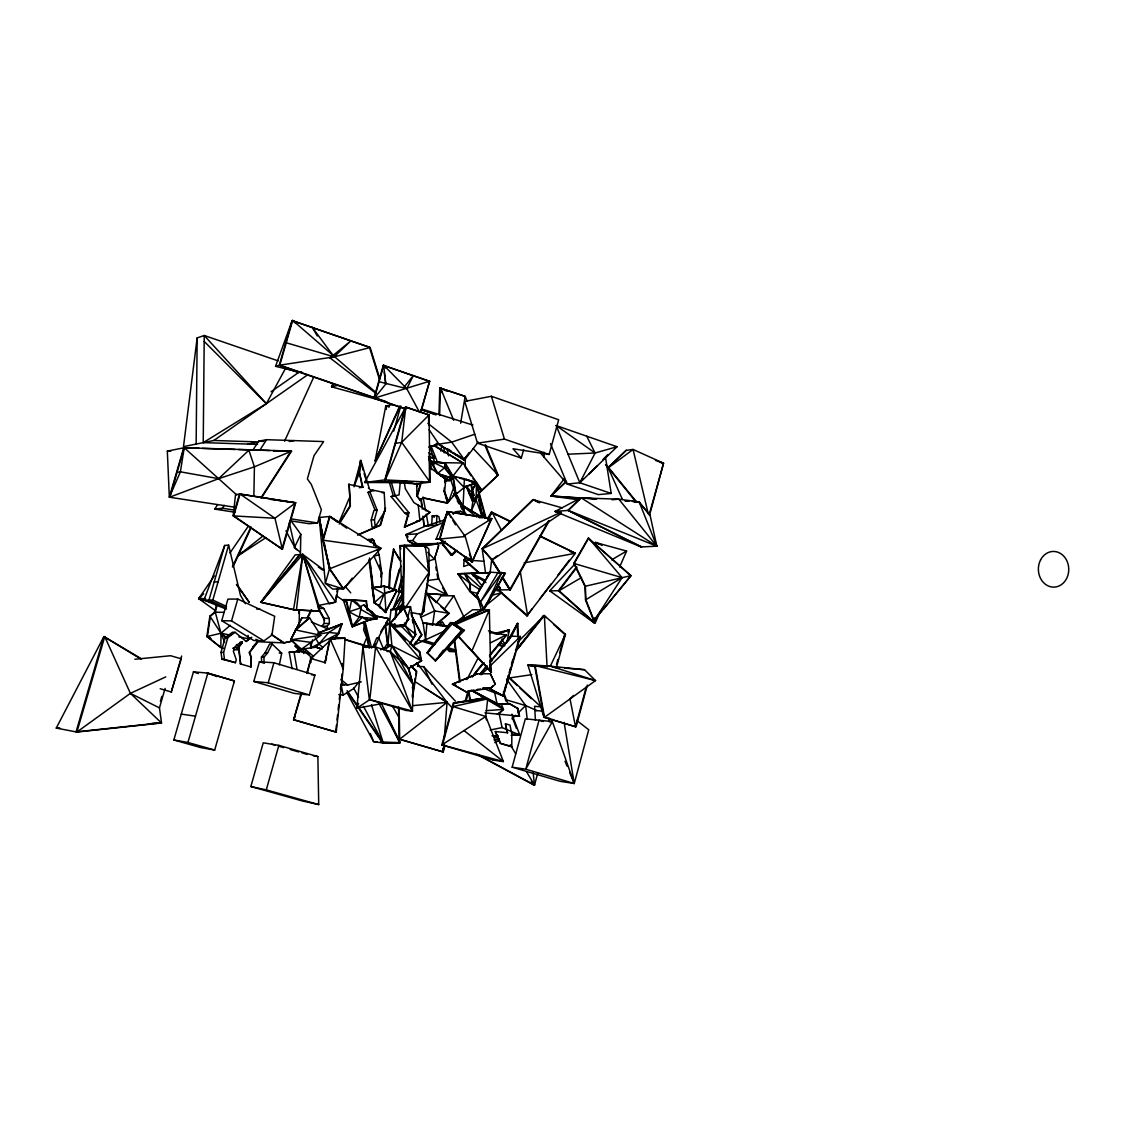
<?xml version="1.0" encoding="UTF-8"?>
<svg xmlns="http://www.w3.org/2000/svg" width="1125" height="1125" viewBox="0 0 1125 1125"><rect width="100%" height="100%" fill="white"/><g stroke="black" fill="none" stroke-linecap="round" stroke-linejoin="round"><path stroke-width="1.5" d="M507.867 732.741L495.309 731.559L500.091 743.33L511.777 746.705L511.819 734.245L510.005 725.062L505.434 723.797L507.263 732.67L505.434 723.797M535.416 720.239L534.628 706.289L541.533 706.922M549.239 721.673L549.253 718.383M196.144 444.066L197.156 337.908L204.244 335.503L278.184 360.886M203.231 442.631L204.244 335.503L266.358 403.706L203.231 442.631L257.541 444.375M216.956 605.363L215.269 612.169L220.992 633.22L220.852 647.494L223.58 648.309M252.534 647.241L258.258 640.688L249.117 652.542L250.889 657.112L250.748 667.013L251.367 657.141L249.595 652.57L258.736 640.716L255.938 639.323M402.806 607.289L403.903 545.456L425.123 545.583L428.892 549.056L429.117 572.372L423.745 611.494L421.313 614.573L423.745 611.494L424.139 603.014M403.369 607.289L404.466 545.428L425.123 545.583L429.117 572.372L421.875 614.587L411.187 612.478M253.856 496.28L254.419 466.819L248.78 449.873M298.688 613.28L298.758 609.764M299.152 623.812L299.405 609.778M300.389 555.37L300.825 534.347L290.827 520.453M476.114 499.275L476.48 483.019L466.383 479.433L476.48 483.019L485.817 517.289M405.562 710.367L412.439 711.112L413.198 684.802L408.783 668.714L391.908 645.722L389.812 623.489L403.819 607.781L408.783 619.073L404.367 624.825L397.055 625.683L402.159 625.036M439.003 413.93L439.763 387.928L465.159 396.38L467.17 401.203M439.608 415.547L440.423 387.787L453.684 420.272M463.275 511.495L463.416 506.278M459.169 477.984L476.381 482.737L466.045 486.253L472.458 501.258L478.392 494.761L482.583 517.5L463.078 505.688L464.414 478.716L452.658 476.044L455.569 494.269L462.6 505.73L476.508 516.881M463.837 511.439L463.978 506.222M465.145 466.228L465.398 457.523M380.798 577.041L380.967 573.595L381.797 573.567L381.164 587.348M388.913 587.348L389.63 571.95L393.441 549.253L400.936 561.192M389.461 589.05L390.248 571.922L394.073 549.211M431.719 524.756L432.197 515.981L436.936 515.573L438.989 516.811L439.945 522M436.472 524.391L436.936 515.573M301.106 693.281L293.625 719.775L336.248 732.122L343.252 668.7L345.08 638.212L332.986 637.762L329.653 639.056L324.97 662.723L330.216 639.084L337.922 637.945M443.869 743.414L443.208 751.964L399.122 739.111L398.545 706.908M444.277 738.281L447.061 702.352L417.009 662.991M448.734 626.119L426.909 623.25L425.573 639.773L423.084 623.166L419.78 613.87M382.542 703.505L356.822 708.244L362.953 646.509L375.581 647.086L390.262 651.586L413.198 684.802L391.908 645.722L387.956 644.513L389.812 623.489L385.875 623.405L385.13 626.048L387.464 644.498L391.908 645.722L421.552 660.741L408.277 668.672L413.198 684.802L412.298 687.994M429.694 467.437L445.795 479.194L444.698 490.852L447.623 503.002L423.267 497.812L419.85 500.105L416.897 495.97L416.784 483.342M447.623 503.002L444.08 490.922L444.389 487.589M444.867 482.597L445.795 479.194M359.353 487.673L362.967 487.238L359.634 473.569L360.9 460.434L354.192 485.128M400.317 481.584L399.052 494.944L391.134 496.575L404.691 513.098L408.769 516.023M299.686 554.597L260.775 602.325L302.808 554.428L318.712 605.475L319.458 611.255L293.498 609.722L260.775 602.325L295.242 554.836L302.808 554.428L296.466 609.891M369.816 699.609L375.581 647.086L412.439 711.112L369.816 699.609L356.822 708.244L358.594 703.336M442.983 748.505L442.603 751.88L444.445 745.228M486.394 719.803L485.775 716.442L487.702 698.85L481.852 698.33L453.375 703.097L441.83 744.961L493.762 760.162M335.672 732.052L336.431 725.203M337.008 720.056L337.57 714.923M338.133 709.777L338.709 704.644M339.272 699.497L339.834 694.364M340.411 689.217L340.973 684.084M341.353 680.653L342.113 673.805M364.57 622.069L363.656 630.112L366.792 637.566L363.516 645.356M389.433 623.545L391.022 609.595L404.761 606.642L410.513 606.656L415.8 634.486L410.091 643.964M394.411 623.967L394.045 627.159L405.45 626.119L415.8 634.486L409.823 643.275M394.959 619.186L396.042 609.623L409.837 606.656M395.072 623.981L394.706 627.173L395.972 630.183M395.803 617.597L396.703 609.623L410.513 606.656L407.981 616.388M385.27 479.841L401.709 442.35L405.788 406.969L429.033 414.942L430.059 482.189L415.505 483.919L400.655 482.667L364.598 482.47L405.788 406.969L385.27 479.841L364.598 482.47L405.211 480.966L415.505 483.919M490.008 573.3L491.667 559.913L482.161 548.578L532.927 499.627L562.247 507.867M197.156 337.908L183.487 446.639L213.82 440.48L258.694 441.942L247.584 444.066M432.534 625.289L434.644 610.903L426.98 593.255L449.128 613.35L436.008 624.994M211.402 639.084L206.888 636.413L220.852 647.494L206.888 636.413L209.869 616.148L214.72 612.169L216.394 605.363M236.756 494.986L184.219 447.722L180.394 471.825L169.327 497.194L167.33 451.125L184.219 447.722L291.544 451.097L261.183 498.333M323.873 570.052L302.808 554.428L293.498 609.722M446.625 515.011L447.539 511.636L491.738 518.695L472.064 561.938L439.538 539.016L447.159 511.678L491.738 518.695L464.091 535.767M472.936 501.216L471.431 510.736L478.392 494.761L472.936 501.216L466.537 486.197M440.859 451.167L441.717 445.978M412.228 696.066L414.141 684.591M414.675 681.314L415.223 678.038M415.772 674.761L416.306 671.484L411.469 666.717M412.439 697.753L416.784 671.527L410.737 665.564M460.659 423.211L465.159 396.38L439.763 387.928L447.23 391.261M456.539 477.619L453.403 476.775L444.431 467.817L431.1 461.25L437.808 473.344L444.431 467.817L445.233 463.05L430.509 461.334L437.217 473.428L449.916 477.408M446.962 514.983L447.539 511.636L465.244 536.498L472.458 561.923L439.931 539.002L436.064 539.241L447.539 511.636L451.097 517.528M335.77 598.641L336.375 595.223M336.98 591.792L337.584 588.375M338.119 588.361L335.7 602.072L318.192 605.475L318.938 611.255M371.784 619.13L352.589 626.667L346.303 599.639L343.195 599.653L352.097 626.653L359.283 617.175L361.041 607.739L357.258 603.056L351.633 599.962L349.158 611.902L359.283 617.175L377.03 618.652L377.241 616.992L363.797 604.927L359.395 607.022M399.572 407.461L375.089 460.997L385.791 405.956L392.611 404.578M279.366 664.889L281.7 653.147L272.166 644.048L269.677 643.936L265.05 652.852L261.436 657.07L261.605 662.245M350.381 503.002L349.72 506.25L339.525 522.577M507.108 641.138L509.414 629.93L494.662 633.319M317.812 633.066L342.127 623.784L338.752 633.502L310.683 647.972L312.497 639.83M401.175 626.034L413.367 638.522L405.45 626.119L407.137 619.636M649.477 515.503L663.553 463.219L633.08 449.466L625.936 450.366L608.119 467.663L622.42 499.402M596.489 618.145L594.478 623.123L549.731 590.836L574.875 564.075M587.334 685.153L576.07 726.848L543.966 717.23L534.6 665.55L546.834 665.817L527.962 665.184L543.966 717.23L575.508 726.792L586.308 686.784M649.87 512.17L663.553 463.219L655.495 460.406M512.156 767.194L525.333 718.819L552.347 721.603L574.256 783.492L560.18 781.327L512.156 767.194L525.755 769.205L574.256 783.492L588.727 729.759L576.619 720.323M556.495 664.523L557.859 659.489M559.688 652.781L564.694 634.331L553.542 624.375M556.327 667.913L565.439 634.359L544.359 615.53L518.245 641.644M537.708 773.283L534.516 785.067L533.686 784.927L476.733 754.256M521.297 458.1L513 448.762L549.155 454.458L558.675 419.766L491.386 396.281L464.723 401.4L477.506 443.166L521.297 458.1L523.631 449.634M506.011 684.211L502.833 695.812L483.131 688.387M506.911 680.906L508.275 675.928M509.189 672.609L510.539 667.645M511.453 664.327L512.817 659.362M515.123 652.753L503.325 695.855L488.644 688.331L482.92 687.881M516.038 649.434L518.302 641.152M497.334 714.052L498.755 713.334M445.05 745.312L443.208 751.964L399.122 739.111M465.145 701.255L467.944 691.102M466.158 700.763L468.928 690.694M420.511 483.103L416.897 495.97L420.455 500.048M417.502 495.9L421.566 481.416M394.158 587.714L399.291 569.377M394.327 589.373L400.852 566.016M386.367 623.419L385.636 626.062L387.956 644.513M401.442 591.806L398.025 591.553L402.244 576.464M402.145 579.797L398.869 591.553L398.025 591.553M391.908 645.722L390.262 651.586L412.439 711.112M447.539 511.636L439.931 539.002L465.244 536.498M393.75 431.086L400.753 406.069M371.208 519.975L373.88 510.497L377.114 510.173L369.998 492.131L372.656 490.036L384.188 492.497L385.214 510.764L375.216 526.88L371.981 527.133L371.208 519.975L374.442 519.694L377.114 510.173M360.014 533.883L380.011 525.234L385.509 507.952L380.658 525.178L357.567 535.163M420.455 412.383L429.623 381.22L420.891 412.312M404.212 481.866L405.309 488.686L413.902 502.594L429.919 512.227L419.878 520.552L404.409 527.077L408.417 512.761M404.958 527.034L408.966 512.719L395.353 496.111L391.022 481.444M345.305 586.209L343.139 588.895L329.47 568.884L322.791 540.155L329.498 516.487L337.908 522.352M352.252 578.152L343.589 588.895L329.92 568.87L323.241 540.112L329.948 516.445L381.023 548.311L343.589 588.895L332.648 589.064L325.392 583.341L319.134 517.472L329.948 516.445L338.358 522.309M419.625 412.453L406.772 388.659L383.709 365.245L374.4 398.166L375.244 397.828L373.978 398.264L383.302 365.344L429.623 381.22L373.978 398.264L404.072 408.572M250.847 786.53L266.273 789.877L278.859 745.369L317.869 756.577L318.727 804.586L302.484 801L250.847 786.53L263.25 742.823L278.859 745.369M324.309 543.178L329.47 568.884L325.392 583.341L343.139 588.895M306.731 673.411L310.936 658.505L332.986 637.762M295.144 716.625L293.625 719.775L301.669 693.337M307.28 673.453L310.936 658.505L325.533 662.766M309.305 694.955L314.93 675.028L273.909 662.752L259.411 661.767L253.8 681.455L294.286 693.422L309.305 694.955L268.214 682.791L253.8 681.455M268.214 682.791L273.909 662.752M290.25 520.791L309.22 523.73L317.573 522.984L321.356 509.653L311.302 484.397L307.364 478.941L314.002 455.681L323.648 441.577L266.569 439.692L258.623 441.211L252.9 450.07M221.723 620.691L227.925 599.105L237.797 599.062L274.683 616.289L271.941 635.034L263.869 640.927L253.73 640.491L221.723 620.691L231.539 620.887L263.869 640.927M207.844 673.102L193.444 671.85L173.841 739.969L187.931 742.472L207.844 673.102L234.436 680.948M241.917 642.586L238.388 646.973L240.609 663.891L238.866 647.002L242.395 642.614L238.598 643.739L234.506 647.283L233.367 651.305L236.278 659.742L235.448 662.667L221.963 659.236L221.02 652.317L225.281 637.467L232.523 632.222L235.097 632.306L246.178 641.475L251.733 637.242M231.539 620.887L237.797 599.062M235.448 662.667L224.508 659.419L223.566 652.472L227.841 637.58L235.097 632.306M173.841 739.969L200.166 747.436L214.678 750.08L233.986 682.509L233.944 680.808L207.295 673.059L217.097 676.589M160.411 701.283L161.817 696.431M140.527 658.294L103.894 636.567L56.25 728.086L76.88 732.052L161.536 722.995L159.469 707.892L165.094 688.43M171.745 690.356L181.645 656.03M171.253 692.03L181.266 658.8L170.564 655.72L134.902 659.264M245.377 603.731L240.398 595.125L228.628 545.161L224.705 545.442L208.969 600.075L226.448 608.203M376.397 392.892L292.669 320.414L279.788 365.161L275.569 366.328L292.148 320.583L370.153 347.512L379.842 378.83M224.705 545.442L203.92 600.103L212.822 600.061L228.628 545.161M184.219 447.722L169.847 497.123L218.63 478.673L254.419 466.819L291.544 451.097L273.53 451.181M233.944 680.808L233.986 682.509M437.231 542.869L438.623 545.709L434.391 559.209L427.444 561.347M324.97 662.723L326.573 657.731M297.253 651.502L298.336 648.239M336.206 635.991L338.203 633.488L341.578 623.77M453.769 487.434L448.594 501.708L445.978 497.039M354.009 486.773L359.002 473.653L360.267 460.533L363.15 470.236M402.244 595.111L392.78 609.637L399.628 591.989M332.845 383.639L331.537 386.803L386.409 402.019L279.267 365.302L292.148 320.583L370.153 347.512L330.047 357.933L375.877 393.328M372.755 647.367L376.72 637.931L378.872 638.002L383.85 649.828M374.906 647.466L378.872 638.002M339.033 522.309L349.284 498.094M453.473 623.672L489.347 609.877L471.909 650.939L490.711 671.302L489.347 609.877L472.556 609.778L453.572 623.925M595.083 617.513L593.705 620.705L631.027 575.62L588.263 538.144L573.806 563.414L584.972 586.322L585.52 599.92L593.705 620.705L601.889 610.692M600.033 611.93L595.139 623.138L559.069 590.723L549.731 590.836M619.608 567.084L626.597 551.067L595.237 542.405L598.331 543.938M297.056 549.83L294.3 547.762L300.825 534.347M468.534 558.084L472.064 561.938L491.33 518.723M375.089 460.997L399.741 405.998M519.005 639.577L520.411 636.455L511.073 636.173L489.952 661.88M284.569 441.197L313.819 376.889M301.908 617.836L290.714 639.788L295.833 629.888L309.628 617.962L320.752 635.302L301.233 649.364L290.714 639.788L301.908 617.836L309.628 617.962M232.411 566.873L250.72 527.316M233.072 566.761L251.353 527.217M370.266 542.236L371.672 539.283L373.739 540.38L376.13 546.736M371.095 542.18L372.502 539.227L373.739 540.38L374.906 545.175M550.378 666.028L565.439 634.359L564.694 634.331M508.022 632.812L509.414 629.93L498.164 633.839L494.578 633.741M506.208 643.317L517.781 623.391L511.58 636.188L490.444 661.908M385.453 612.464L396.323 591.595L395.916 589.809L384.244 586.125L372.192 587.756L374.133 602.873L379.209 606.178L385.453 612.464L396.323 591.595M307.294 617.484L311.105 609.834M307.927 617.498L311.738 609.834M402.413 597.417L396.211 609.666L403.819 602.677M488.067 518.484L491.991 512.227L510.637 521.409M605.461 457.073L611.198 493.439L579.839 482.766L556.172 425.559L617.034 446.738L595.083 452.995L579.839 482.766L567.225 484.059L540.745 453.333M264.08 662.414L263.911 657.225L267.539 652.992L272.166 644.048M466.889 679.584L478.125 657.998M373.584 646.748L375.188 643.781M378.366 637.861L388.73 618.623L373.289 615.431M285.314 368.747L266.358 403.706L204.187 341.409M552.347 721.603L525.755 769.205L539.058 720.239L543.417 721.547M502.777 578.32L509.752 589.767L548.62 520.847M499.57 589.894L510.37 589.767L549.267 520.791M465.778 556.945L464.091 559.927L463.697 566.522L470.278 564.173M487.828 518.245L491.217 512.297L509.85 521.466M466.552 556.917L464.091 559.927L478.477 572.723M487.758 519.68L491.991 512.227L501.525 530.438M471.952 490.894L476.48 483.019L471.853 489.67M508.472 640.73L517.275 623.377L517.612 634.669M487.195 602.93L485.297 605.602L488.377 601.214M504.113 574.734L483.652 609.286L476.409 594.773L490.43 572.119L476.859 594.773L484.102 609.286L481.106 609.272L476.859 594.773M392.78 609.637L402.37 593.677M380.742 631.786L384.342 625.852M386.142 622.87L388.73 618.623L375.961 616.134M465.778 457.031L463.95 459.956L438.328 444.206L428.85 447.061M469.083 452.559L463.95 459.956L454.008 453.094M339.216 524.011L350.339 506.18L349.116 484.284L350.339 506.18M486.605 577.491L489.966 572.133L505.448 573.244L484.102 609.286L501.82 572.569L504.984 573.258M261.548 496.927L290.939 451.195L273.375 450.647M217.603 504.689L214.748 509.105L235.322 512.297M221.752 509.316L214.748 509.105L222.328 508.219L224.213 505.308M259.988 449.902L266.569 439.692M416.503 486.52L418.289 483.778M501.159 579.023L504.028 574.692M444.952 519.891L425.728 525.952L405.816 534.628L408.234 540.788L412.734 540.506L417.22 533.841L443.489 522.38M406.181 606.459L429.117 572.372L428.034 566.016M414.9 644.288L421.833 634.809L412.481 617.273L420.581 633.333M421.833 634.809L413.972 645.652M383.808 648.83L386.747 644.498L389.25 644.597L386.297 648.942M215.494 610.692L198.689 598.655L214.327 575.831M229.95 553.008L248.512 525.909M582.722 478.673L579.839 482.766L617.034 446.738L615.291 446.962M443.981 609.623L453.839 595.758L464.077 617.358M436.205 602.705L441.084 595.856L453.839 595.758M334.702 639.113L338.752 633.502L328.908 632.433L318.698 634.106M424.941 547.509L427.655 543.783M434.517 446.034L436.556 443.334M414.155 644.259L416.194 641.559M419.273 637.509L421.327 634.795M576.309 567.253L558.436 590.737L594.478 623.123M576.956 567.239L559.069 590.723L581.583 577.505M500.695 592.523L526.837 615.811L532.139 608.864M539.564 599.147L551.222 583.861M557.578 575.536L569.236 560.25M408.783 619.073L404.367 624.825M452.855 476.17L463.022 462.994L434.067 445.205M478.294 442.069L464.527 459.886L438.891 444.122L429.117 429.708M450.9 622.645L427.036 652.823L450.422 622.631L453.122 622.688L464.386 630.38L435.558 660.825L427.036 652.823L429.82 650.869M579.459 499.922L550.884 496.055L564.441 478.547M546.103 617.737L543.628 615.53L518.456 647.859L515.784 649.969M358.65 682.27L353.784 688.514L343.223 695.067L338.794 694.631M437.161 658.139L435.08 660.797L460.8 631.308M439.242 655.481L443.405 650.166M404.156 387.098L413.339 375.553L406.772 388.659L379.055 381.698M334.758 638.522L338.203 633.488M515.475 650.672L543.628 615.53M516.291 650.573L544.359 615.53L547.102 667.195M385.762 367.959L383.709 365.245L385.777 384.019L374.4 398.166L406.097 409.036M300.192 554.569L261.267 602.325L294.005 609.722L319.458 611.255L302.808 554.428L335.7 602.072L329.245 603.9L302.808 554.428M584.972 586.322L631.027 575.62L603.323 609.455M479.953 674.058L486.619 665.93M480.431 674.086L487.111 665.958M474.005 674.128L482.892 663.328M489.544 655.228L502.875 639.042M472.162 677.137L484.13 662.583M489.53 656.016L506.812 635.006L489.459 632.559M448.003 501.764L449.972 499.444M452.925 495.956L455.498 493.566L448.594 501.708L443.869 490.669M453.122 622.688L427.5 652.852L435.558 660.825L462.15 630.323L452.306 623.602M242.269 642.445L238.866 647.002M403.819 607.781L390.333 623.587L385.13 626.048M323.747 608.47L318.586 608.442L324.028 618.314L324.183 623.405L321.82 626.133L326.995 626.259L329.372 623.517L329.217 618.398L323.747 608.47L318.277 605.292M303.666 653.513L305.887 650.939M550.378 721.997L552.67 719.353M470.967 481.598L476.381 482.737L464.161 487.491L453.136 475.973L449.648 476.409L455.569 494.269L457.327 492.891M333.928 384.356L331.537 386.803L337.739 385.341M588.656 474.216L597.445 465.708M603.042 459.492L607.936 454.486M573.525 695.405L570.023 698.92L575.508 726.792M401.709 442.35L429.033 414.942L405.295 407.067L384.792 479.897L430.059 482.189L401.709 442.35L395.536 443.348M203.541 600.623L198.689 598.655L203.653 593.775M481.022 674.845L487.181 668.855M489.642 666.45L520.411 636.455L503.325 695.855L488.348 687.952M512.002 718.917L515.728 715.275M518.217 712.856L525.67 705.586L536.836 710.606M635.864 501.694L608.119 467.663L626.442 450.295M580.767 497.911L567.886 510.427L641.152 546.933L656.817 546.202L650.123 515.377L639.155 501.905L618.806 499.162L580.767 497.911L555.089 511.453L641.152 546.933M596.63 498.952L581.231 497.869L568.35 510.384L555.089 511.453L558.591 511.594M498.53 714.164L503.438 709.397L501.328 703.955L497.461 703.913L473.794 691.467M579.98 498.08L550.884 496.055L565.889 481.556M550.884 496.055L566.55 481.486M352.589 626.667L362.405 617.217L369.056 620.198L377.03 618.652L371.841 611.564L366.652 609.567M441.352 542.616L450.998 555.244L455.963 550.491M450.998 555.244L452.264 555.188L457.214 550.42M478.927 492.848L498.108 475.102L485.325 444.586M462.403 509.203L464.85 506.869M478.364 493.959L498.108 475.102L473.203 448.481M492.722 685.969L490.739 687.853L483.947 688.655M495.253 684.127L491.288 687.895L466.214 691.931L452.405 684.225L477.323 673.805L490.373 673.748L495.253 684.127L490.373 673.748M249.356 449.775L218.63 478.673L180.394 471.825L177.047 472.402M436.556 623.812L449.128 613.35L434.644 610.903L420.694 617.316M265.978 537.623L238.219 555.638L242.114 552.22M309.094 617.948L295.298 629.873L320.752 635.302L291.248 639.802L301.233 649.364M201.952 599.878L198.689 598.655L201.319 596.391M224.016 612.366L215.269 612.169L210.417 616.163L207.422 636.427L220.992 633.22L230.344 625.289M497.095 590.934L500.386 588.136L497.461 584.269M455.864 511.664L453.206 513.886L455.864 511.664L460.533 511.242L465.862 514.477M497.855 714.094L503.438 709.397L497.981 703.955L472.809 690.736M482.091 517.542L462.6 505.73L456.047 494.227L464.161 487.491M457.861 513.464L460.533 511.242M429.919 512.227L419.316 520.594L404.409 527.077M330.047 357.933L350.944 340.791L334.083 356.864L279.788 365.161L386.986 401.906M485.845 605.602L501.567 592.72L495.9 589.022M414.759 546.173L417.234 544.148M419.85 500.105L423.267 497.812M238.219 555.638L262.35 536.498M375.117 510.37L368.016 492.37L372.656 490.036M485.522 572.766L482.161 548.578L492.286 559.884L499.908 572.569L491.667 559.913L497.756 555.581M452.489 708.103L447.061 702.352L399.698 739.195L399.164 708.666M249.863 638.283L246.178 641.475M608.625 467.606L633.08 449.466L648.225 513.802M165.769 676.884L130.387 693.352L76.88 732.052L104.752 636.609L130.387 693.352L161.536 722.995L151.917 723.291M271.055 391.725L298.434 372.6L301.584 371.77M213.82 440.48L308.039 374.527M492.286 559.884L561.544 513.211M493.13 760.078L503.367 761.555L485.775 716.442L441.83 744.961M438.314 624.895L442.575 622.238L445.388 626.512M408.277 668.672L421.552 660.741L419.822 652.036L389.812 623.489L397.561 625.697M611.592 559.87L626.597 551.067M488.714 520.425L491.738 518.695M397.744 608.85L403.903 605.559M421.186 544.078L416.081 545.077L408.234 540.788C418.092 549.295 434.391 544.809 445.303 541.378M415.111 545.934L417.797 544.542M415.673 545.892L419.695 543.811M494.803 742.641L499.5 740.32M490.472 642.825L506.208 634.992M561.052 512.227L482.766 548.55L533.559 499.57L539.747 502.636M401.991 590.105L398.869 591.553L402.286 591.792M452.883 623.559L482.681 609.834M453.417 623.573L483.23 609.848M414.703 644.794L444.403 631.097M454.753 624.909L489.347 609.877M455.695 684.998L452.405 684.225L477.323 673.805M329.47 568.884L381.023 548.311L322.791 540.155M318.347 633.08L342.127 623.784L328.908 632.433L316.167 647.17L300.698 649.336M370.589 619.397L352.097 626.653L345.825 599.639L366.455 600.891L367.453 608.709L377.03 618.652L373.148 618.595L377.241 616.992L373.697 615.417M380.573 649.786L391.402 645.708M373.978 398.264L375.989 397.533M444.572 481.219L452.348 478.491M497.559 633.811L508.795 629.916M383.667 586.139L395.916 589.809L384.145 593.845L374.133 602.873M474.694 434.25L451.73 442.139L438.328 444.206M391.134 496.575L394.805 495.408M429.413 446.977L438.891 444.122M242.297 641.742L239.78 642.487L242.395 642.614M379.125 554.695L374.006 556.186L381.797 573.567L379.125 554.695L377.339 549.914M445.5 481.317L452.194 479.363M384.666 592.973L395.916 589.809M494.367 740.447L499.247 739.069M429.623 381.22L427.922 381.684L429.188 381.319L383.302 365.344M490.542 595.617L501.567 592.72M473.906 690.033L466.214 691.931L452.939 684.267M232.734 648.295L236.123 647.48L239.02 648.548M344.517 684.689L341.283 685.434L343.223 695.067M341.508 682.552L344.123 684.745L347.639 685.055L361.294 681.848M293.822 640.673L283.584 642.881L272.137 635.175M258.877 641.784L284.231 642.909L292.767 641.067M490.191 730.013L502.088 727.594L519.792 735.005L511.889 714.178M494.184 739.533L499.148 738.548M524.123 562.866L575.367 553.275L526.837 615.811M289.223 441.506L294.117 440.606M482.484 698.386L453.375 703.097M477.506 443.166L504.45 439.116L549.155 454.458M292.12 668.77L289.209 652.12L301.247 651.333L309.586 653.85M289.209 652.12L301.247 651.333M509.555 677.925L531.9 674.634M337.345 637.931L329.653 639.056L345.08 638.212M477.563 488.925L481.598 489.783L463.022 462.994L434.7 462.572L429.947 445.978M359.634 473.569L362.334 487.308M427.331 580.542L438.792 579.009L447.455 594.998L425.377 593.508M463.022 462.994L434.784 446.203M436.064 539.241L441.211 538.58M443.278 477.295L444.08 477.197L440.747 476.086M368.423 488.011L371.25 490.598M447.567 479.194L444.797 479.517L449.705 480.938M477.141 689.442L480.544 689.048M368.016 492.37L369.998 492.131M382.191 492.722L384.188 492.497M555.089 511.453L558.562 511.059M635.189 502.341L639.155 501.905L656.817 546.202L568.35 510.384L641.644 546.905M160.608 722.855L76.05 731.883L103.894 636.567L141.103 659.123M470.194 494.395L473.948 495.38L471.389 484.523M412.819 705.656L447.061 702.352L414.759 681.441M472.458 501.258L476.452 500.878L482.583 517.5L479.208 517.767M422.142 508.908L423.534 508.781L429.356 512.283M611.198 493.439L598.317 494.62L567.225 484.059L550.477 443.658M404.691 513.098L408.966 512.719M612.014 499.753L618.806 499.162L656.817 546.202L581.231 497.869M416.812 520.805L419.878 520.552L418.261 505.209M425.728 525.952L437.33 525.066M486.155 710.663L503.438 709.397L471.291 690.145M650.123 515.377L638.677 501.947L633.572 501.595M417.22 533.841L405.816 534.628L408.094 536.948M372.502 539.227L367.777 539.55L372.909 540.436M440.972 543.628L412.059 543.698L436.373 543.895M402.595 607.303L399.853 545.695L404.466 545.428L429.117 572.372M426.502 544.205L435.403 543.586M299.812 551.897L294.947 547.72L285.975 530.859M446.962 544.247L439.538 539.016M438.623 545.709L434.391 559.209L427.725 552.333M442.758 545.47L444.009 545.4L452.264 555.188M56.25 728.086L59.723 727.903M568.027 454.205L595.083 452.995L586.744 436.205M573.806 563.414L622.055 577.631L594.113 620.705L585.928 599.92L585.38 586.322L574.214 563.4L588.67 538.13L622.055 577.631L585.52 599.92M478.294 593.55L469.87 591.511L457.819 573.778L488.714 572.681L464.344 573.595L469.645 583.453L469.87 591.511L478.87 599.738M492.005 735.834L498.08 735.525M511.116 735.258L519.792 735.005L516.572 734.034M370.997 576.309L371.827 576.281M461.25 577.758L457.819 573.778L464.878 573.581L480.488 587.531M214.186 581.991L218.053 581.878M497.461 703.913L509.597 703.659L517.95 708.553L519.525 716.161L484.945 712.87M497.981 703.955L509.597 703.659M437.934 579.023L438.792 579.009L434.827 556.734M372.192 587.756L384.244 586.125L386.044 612.478L379.8 606.178L374.709 602.873L372.769 587.742L384.145 593.845L379.209 606.178M346.894 692.494L373.584 741.642L383.231 743.02L400.205 742.725L381.009 702.605M428.794 593.747L429.652 593.733M368.916 559.744L373.528 596.362L374.358 596.362M198.689 598.655L205.636 598.612M400.88 548.986L399.853 545.695L424.561 545.611M366.455 600.891L343.195 599.653M167.33 451.125L170.803 451.125M493.748 737.184L497.18 737.198M391.022 609.595L396.703 609.623M260.1 609.216L256.584 608.991M348.666 611.902L361.041 607.739L351.633 599.962M215.269 612.169L214.27 612.042M359.283 617.175L362.405 617.217M209.869 616.148L220.992 633.22L224.634 642.122M324.028 618.314L329.217 618.398M438.089 622.167L442.575 622.238M426.909 623.25L423.084 623.166L446.948 625.978M324.183 623.405L329.372 623.517M464.386 630.38L461.672 630.309L451.828 623.587M199.111 448.312L183.684 447.834L169.327 497.194L235.195 507.277M202.528 448.425L235.083 449.452M238.514 449.55L269.859 450.534M258.623 441.211L263.756 441.38M234.197 649.758L239.091 649.927L236.123 647.48M501.117 645.75L504.647 645.877M377.044 741.783L373.584 741.642L370.336 733.584M380.503 741.909L400.205 742.725L378.802 703.097M225.281 637.467L227.841 637.58M248.062 638.845L248.147 635.4M432.098 646.903L431.409 647.803M412.889 646.509L419.822 652.036L409.528 643.233M387.07 651.417L390.262 651.586L408.783 668.714L400.598 657.886M302.92 648.591L304.411 648.661L313.58 656.381M532.983 666.422L527.962 665.184L550.786 666.225L595.519 680.597L544.514 717.286L535.148 665.578L595.519 680.597L584.508 669.712L546.286 665.789M584.508 669.712L564.694 668.138M279.183 653.006L281.7 653.147M265.05 652.852L267.539 652.992M221.02 652.317L223.566 652.472M417.488 666.295L423.689 666.689L455.372 701.128M261.436 657.07L263.911 657.225M489.839 660.248L491.414 672.356L457.411 635.625M221.963 659.236L224.508 659.419M625.584 500.963L628.987 501.202M632.377 501.441L639.155 501.905M551.545 495.998L596.095 498.98M625.05 501.005L628.453 501.23M342.675 668.672L342.366 663.581M426.234 593.494L447.455 594.998L426.712 584.438M484.059 561.291L464.85 559.898L479.25 572.709M311.569 674.775L314.93 675.028M527.962 665.184L545.456 666.591M552.459 667.153L559.448 667.716M509.077 703.617L517.95 708.553M535.458 710.48L542.377 711.141M516.656 715.866L519.525 716.161M429.637 457.777L434.475 458.325M429.469 624.459L432.872 624.867M439.664 625.655L443.053 626.062M495.309 731.559L500.695 743.4L511.777 746.705M399.853 545.695L403.2 546.103M512.48 734.133L519.792 735.005M493.791 735.764L497.798 736.256M428.555 456.834L433.73 457.495M291.248 639.802L310.57 642.291L310.683 647.972M271.308 499.528L274.711 500.006M278.114 500.47L295.72 502.762L282.431 549.323L233.213 515.897L235.533 494.592L240.033 493.987L295.72 502.762L274.936 518.259L233.213 515.897L239.498 494.058L295.158 502.819L281.869 549.352L279.619 546.68M497.658 645.258L501.736 645.764L498.853 644.006M181.28 714.122L195.483 716.161M222.328 508.219L234.436 510.103M291.502 518.934L317.573 522.984M313.439 755.831L317.869 756.577M386.381 409.331L385.791 405.956L389.208 406.659M226.041 637.973L220.992 633.22L230.752 635.203M238.88 636.877L248.639 638.859M422.663 497.869L447.005 503.072M348.497 484.369L362.967 487.238M370.659 490.275L373.964 490.978M275.569 366.328L298.842 372.009M385.791 405.956L389.166 406.828M446.836 479.278L450.112 480.164M266.273 789.877L318.727 804.586M187.931 742.472L214.678 750.08M213.708 602.916L203.92 600.103L226.322 609.131M271.744 744.202L275.105 745.172M278.48 746.142L283.528 747.591M290.264 749.531L298.688 751.95M302.048 752.92L307.111 754.369M160.172 688.725L171.661 692.072M294.173 719.845L336.248 732.122M286.228 342.759L334.083 356.864L312.202 327.248L317.306 336.009M505.814 699.722L525.67 705.586L527.217 719.409M259.411 661.767L264.459 663.272M406.069 710.423L369.323 699.567L362.953 646.509L366.173 647.508M240.145 663.862L251.227 667.055M485.775 716.442L453.038 706.584L487.702 698.85L453.98 703.153L442.434 745.045L503.367 761.555L464.175 730.688M296.339 651.066L299.658 652.064M322.116 648.97L315.619 647.142L321.581 648.942M345.122 639.38L370.997 647.283M345.206 639.802L369.422 647.212M419.456 640.519L434.475 645.145M446.161 648.745L456.173 651.825L449.452 651.516L447.103 648.942M364.177 618.694L369.056 620.198M423.717 640.223L435.445 643.837M447.188 647.452L455.583 650.039M421.566 408.966L472.908 425.067M488.447 630.802L498.164 633.839M469.238 493.819L473.948 495.38L466.059 485.831M463.936 478.772L475.903 482.794M438.722 473.934L450.844 477.984M286.819 368.62L298.434 372.6M421.411 409.514L436.205 414.591M420.919 409.641L435.741 414.731M659.812 462.15L663.047 463.275M478.364 488.63L481.598 489.783L478.42 488.573M193.444 671.85L198.267 673.58M477.675 488.644L480.839 489.867L473.034 478.589M569.742 551.433L572.934 552.684M206.888 636.413L210.122 637.762M311.372 621.914L328.739 629.395M212.822 600.061L226.533 606.431M540.084 535.894L575.367 553.275L540.802 536.709M595.898 542.377L602.086 545.442M532.927 499.627L539.1 502.692M130.387 693.352L159.469 707.892M473.555 576.267L471.797 573.314L485.339 580.345M497.377 586.575L500.386 588.136M479.067 755.198L534.516 785.067L533.166 772.973M438.595 474.188L449.705 480.291M500.133 642.642L504.619 645.117M472.444 690.933L483.117 696.952M486.169 698.667L495.309 703.828M491.217 512.297L495.731 514.842M360.872 609.398L377.03 618.652L363.797 604.927M428.597 452.869L434.32 456.258M432.197 515.981L434.236 517.219M425.475 688.542L447.061 702.352M479.855 589.683L470.194 583.439L464.878 573.581M482.414 586.378L471.797 573.314L485.972 582.553M271.336 634.233L284.231 642.909M457.369 454.978L464.527 459.886L451.73 442.139L427.922 423.38M336.53 595.884L345.164 601.805M318.361 567.084L322.552 569.967M448.312 449.156L451.167 451.125M341.156 524.264L346.767 528.173M556.172 425.559L595.083 452.995M220.992 633.22L226.589 637.453M236.377 644.864L239.175 646.987M412.734 540.506L416.573 543.431M322.889 647.325L319.177 644.33L315.197 637.622M457.819 573.778L470.194 583.439L470.419 591.511L478.139 598.556M471.797 573.314L478.223 578.728M341.086 679.542L347.639 685.055M301.036 648.492L312.778 658.378M400.528 635.527L405.675 639.928M588.263 538.144L630.605 575.62M497.559 589.022L527.653 615.811L520.439 572.484M427.458 594.38L436.064 602.184M440.986 606.656L448.369 613.35M507.811 676.139L541.209 707.062M509.555 678.473L517.261 685.603M519.82 687.98L531.38 698.667M302.498 652.416L294.891 645.82L300.712 651.291M434.152 464.808L430.509 461.334L445.233 463.05L453.403 476.775M292.669 320.414L295.073 322.833M376.748 616.992L366.961 608.709L366.159 602.466M457.945 635.639L491.414 672.356M345.291 586.561L350.775 592.875M389.812 623.489L421.552 660.741M606.192 464.611L636.37 501.652M605.517 464.695L607.683 467.353M531.281 781.073L534.516 785.067L526.43 771.609M444.431 467.817L451.884 477.098M506.573 679.148L525.67 705.586M470.152 559.181L472.064 561.938M465.216 467.325L471.08 475.777M236.897 584.48L249.272 602.339L236.419 584.494M347.119 690.652L356.878 704.798M358.833 707.639L383.231 743.02L371.447 704.63M347.456 692.002L382.57 742.936L399.544 742.627L384.047 710.255M501.694 639.211L505.223 644.597M502.523 576.872L510.37 589.767M491.667 559.913L499.795 573.342M502.509 577.828L509.752 589.767M452.869 520.467L455.527 524.883M510.258 744.694L515.644 753.666M442.266 475.284L443.953 478.111M452.812 476.859L444.642 463.134L446.4 468.014M453.684 493.383L466.777 515.433M457.228 500.808L458.986 503.747M460.73 506.686L462.473 509.625M470.855 493.791L474.314 499.612M481.373 511.537L484.931 517.542M470.32 493.875L473.836 499.809M481.739 513.169L484.383 517.627M392.512 706.177L398.475 716.555M393.441 549.253L399.445 559.716M416.812 663.117L418.5 666.07M319.219 610.608L324.577 620.311M442.645 587.742L446.583 595.013M482.217 513.309L484.566 517.683M353.602 688.022L358.552 697.191M363.488 706.359L383.231 743.02M378.745 605.081L380.208 607.992L377.916 605.081M441.9 541.125L444.009 545.4M423.689 666.689L431.958 684.141M495.211 470.503L497.419 475.186L485.325 446.288M472.584 495.155L474.652 499.584M326.995 626.259L328.373 629.353M403.312 607.781L408.277 619.059M330.216 639.084L343.252 668.7M565.031 761.33L567.014 766.083M569.644 772.411L574.256 783.492L564.089 722.362M430.903 445.57L437.442 462.192M469.392 554.034L472.458 561.923M489.966 656.367L491.794 661.205M503.395 691.763L507.642 702.97M503.719 694.884L506.152 701.297M512.212 717.286L516.473 728.494M323.241 540.112L319.134 517.472L320.259 520.791M400.823 612.084L399.797 608.962L400.078 612.38M404.423 623.011L405.45 626.119M440.423 387.787L442.027 392.723M369.591 347.667L379.28 378.956M491.386 396.281L504.45 439.116M360.9 460.434L369.07 487.941M364.106 473.47L365.541 478.322M389.109 481.683L393.441 496.322M489.909 669.023L490.866 672.314L489.966 665.395M476.339 484.65L480.6 500.287M481.022 501.848L485.283 517.472M385.214 609.089L386.044 612.478M365.048 621.591L371.588 648.056M379.73 565.031L381.797 573.567M470.784 484.594L473.33 495.436M289.322 522.9L294.947 547.72M447.061 449.128L448.552 455.906M457.509 496.533L459 503.311M494.48 691.678L497.377 705.361M499.191 713.911L502.088 727.594M320.105 522.591L319.134 517.472L323.452 538.031M328.486 562.022L329.92 568.87M517.43 708.511L519.005 716.105M319.134 517.472L323.269 538.045M419.316 652.008L421.045 660.712M364.697 622.181L369.619 647.902M363.952 622.167L368.873 647.859M411.089 613.195L411.708 616.472M412.327 619.734L412.945 623.011M414.506 631.195L415.125 634.472M423.07 496.997L425.616 510.736M426.248 514.167L428.47 526.191M478.8 499.683L481.795 515.925M435.797 567.042L436.402 570.459M437.02 573.891L437.625 577.308M294.089 652.388L297.014 669.122M468.942 691.72L470.644 701.691M468.436 691.678L470.137 701.648M453.136 475.973L456.047 494.227M429.216 454.683L431.606 469.575M429.061 458.086L429.595 461.391M384.202 372.136L385.777 384.019M454.57 639.337L460.167 681.862M454.205 641.011L459.577 681.82M369.534 558.042L373.303 587.995M310.416 657.309L311.062 662.456M489.881 664.481L490.711 671.302M420.933 498.909L421.917 507.53M422.916 516.15L424.097 526.5L423.253 517.823M374.442 519.694L375.216 526.88M421.439 500.513L422.17 507.431M370.209 563.653L370.73 568.814M371.264 573.975L371.784 579.15M372.136 582.595L373.528 596.362M548.972 718.059L549.155 721.561M517.781 623.391L518.203 637.917M444.052 447.722L444.178 452.897M428.541 415.041L428.695 425.377M429.202 458.128L429.567 482.245M373.739 540.38L373.837 545.653M544.092 452.348L544.148 457.284M240.033 493.987L233.747 515.841L282.431 549.323L274.936 518.259L240.033 493.987M497.939 572.681L480.473 602.03L501.82 572.569L497.939 572.681M405.211 480.966L400.655 482.667L407.025 481.894L405.211 480.966M1040.569 559.941A17.845 15.188 88.8 0 0 1053.239 587.123A17.845 15.188 88.8 0 0 1066.88 560.812A17.845 15.188 88.8 0 0 1040.569 559.941"/></g></svg>
